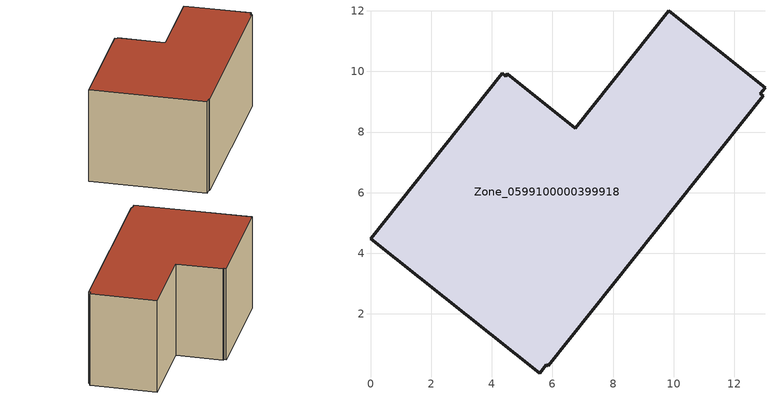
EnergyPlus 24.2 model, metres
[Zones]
Zone_0599100000399918
 floor ground (C_G): 5.8,0.33 5.58,0.04 0,4.48 4.35,9.94 4.46,9.84 4.52,9.92 6.75,8.13 9.84,12.01 13.01,9.46 12.86,9.27 12.96,9.2 5.86,0.29 z0.93
 wall outside (C_F): 9.84,12.01 6.75,8.13 4.52,9.92 4.46,9.84 4.35,9.94 0,4.48 5.58,0.04 5.8,0.33 5.86,0.29 12.96,9.2 12.86,9.27 13.01,9.46 9.84,12.01 z0.93:6.9
 roof outside (C_R): 4.35,9.94 0,4.48 5.58,0.04 5.8,0.33 5.86,0.29 12.96,9.2 12.86,9.27 13.01,9.46 9.84,12.01 6.75,8.13 4.52,9.92 4.46,9.84 z6.9
[BUILDING]
Pand.0599100000399918: North Axis=0; Terrain=City; Loads Convergence Tolerance Value=0.04; Temperature Convergence Tolerance Value=0.4; Solar Distribution=FullExterior; Maximum Number of Warmup Days=25; Minimum Number of Warmup Days=1
[Site:Location]
Rotterdam.The.Hague.AP_ZH_NLD Design_Conditions: Latitude=51.96; Longitude=4.45; Time Zone=1; Elevation=-4.5
[SITE:GROUNDTEMPERATURE:BUILDINGSURFACE]
18, 18, 18, 18, 18, 18, 18, 18, 18, 18, 18, 18
[MATERIAL] Thermal Absorptance=0.9; Solar Absorptance=0.7; Visible Absorptance=0.7
Name | Roughness | Thickness | Conductivity | Density | Specific Heat
G.TC.1992-2005 | MediumSmooth | 0.15 | 0.06 | 540 | 1210
F.TC.1992-2005 | Rough | 0.3 | 0.12 | 1920 | 840
R.TC.1992-2005 | MediumRough | 0.2 | 0.08 | 1500 | 1000
[CONSTRUCTION]
C_G: G.TC.1992-2005
C_F: F.TC.1992-2005
C_R: R.TC.1992-2005
[ZONE]
Zone_0599100000399918: Type=1; Multiplier=1; Ceiling Height=Autocalculate; Volume=Autocalculate; Floor Area=autocalculate; Part of Total Floor Area=Yes
[ZONEINFILTRATION:DESIGNFLOWRATE]
Infil_Zone_0599100000399918: Zone or ZoneList or Space or SpaceList=Zone_0599100000399918; Schedule=AlwaysOn; Design Flow Rate Calculation Method=Flow/Area; Flow Rate per Floor Area=0.0015; Constant Term Coefficient=1; Temperature Term Coefficient=0; Velocity Term Coefficient=0; Velocity Squared Term Coefficient=0
[HVACTEMPLATE:ZONE:IDEALLOADSAIRSYSTEM]
Zone_0599100000399918: Maximum Heating Supply Air Temperature=50; Minimum Cooling Supply Air Temperature=13; Maximum Heating Supply Air Humidity Ratio=0.0156; Minimum Cooling Supply Air Humidity Ratio=0.0077; Heating Limit=NoLimit; Cooling Limit=NoLimit; Dehumidification Control Type=ConstantSensibleHeatRatio; Cooling Sensible Heat Ratio=0.7; Dehumidification Setpoint=60; Humidification Control Type=None; Humidification Setpoint=30; Outdoor Air Method=None; Outdoor Air Flow Rate per Person=0.00944; Outdoor Air Flow Rate per Zone Floor Area=0; Outdoor Air Flow Rate per Zone=0; Demand Controlled Ventilation Type=None; Outdoor Air Economizer Type=NoEconomizer; Heat Recovery Type=None; Sensible Heat Recovery Effectiveness=0.7; Latent Heat Recovery Effectiveness=0.65
[ZONECONTROL:THERMOSTAT]
ThermostatControl_Zone_0599100000399918: Zone or ZoneList=Zone_0599100000399918; Control Type Schedule=DualSetpointControlType; Control 1=Thermostat_Zone_0599100000399918; Temperature Difference Between Cutout And Setpoint=0
[THERMOSTATSETPOINT:DUALSETPOINT]
Thermostat_Zone_0599100000399918: Heating Setpoint Temperature Schedule=HeatingSetpoint_Zone_0599100000399918; Cooling Setpoint Temperature Schedule=CoolingSetpoint_Zone_0599100000399918
[SCHEDULE:COMPACT]
HeatingSetpoint_Zone_0599100000399918: Through: 12/31, For: AllDays, Until: 24:00, 21
CoolingSetpoint_Zone_0599100000399918: Through: 12/31, For: AllDays, Until: 24:00, 24
DualSetpointControlType: Through: 12/31, For: AllDays, Until: 24:00, 4
AlwaysOn: Through: 12/31, For: AllDays, Until: 24:00, 1
